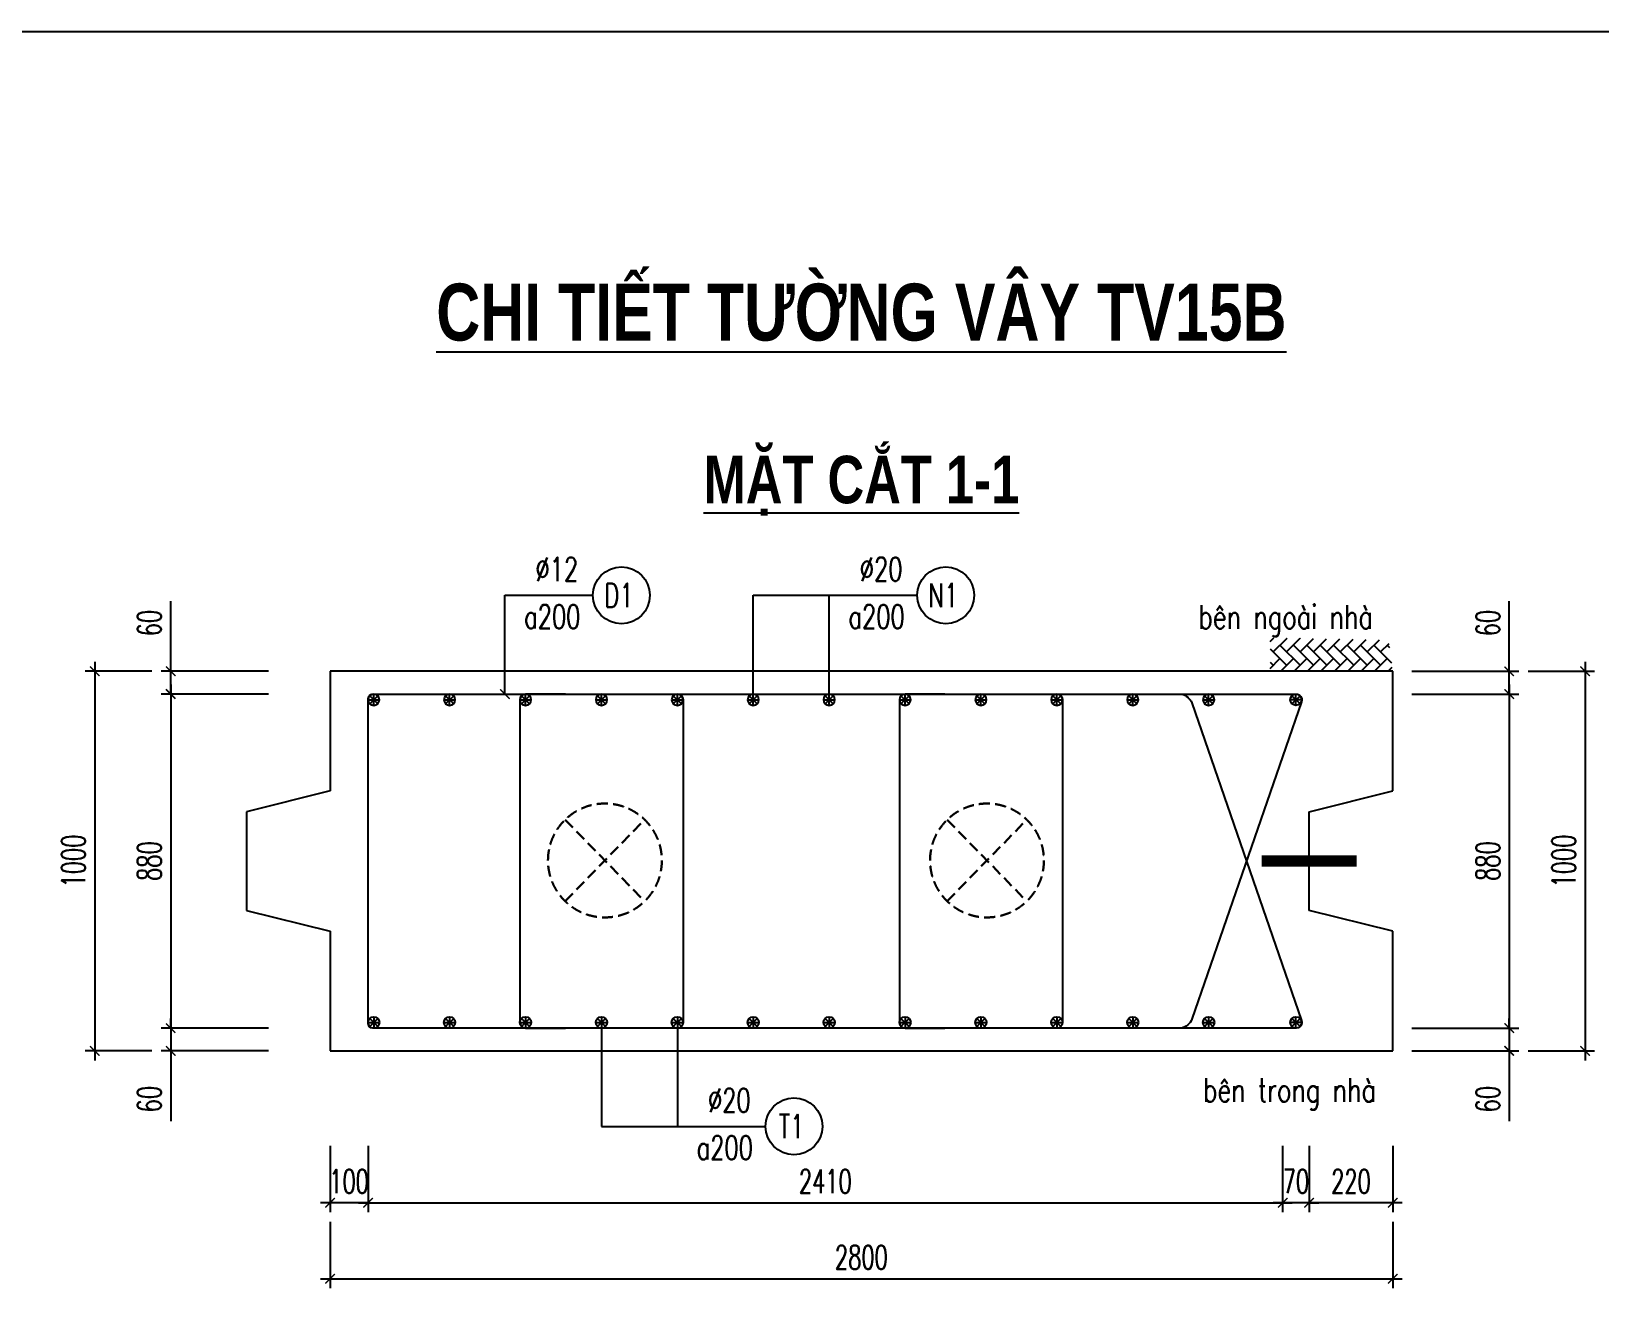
# Model space of a CAD drawing. Header units: millimetres. Extents: x -143570 to 58447, y -1448440 to -1202244.
# Drawn here: x -14202 to 2328, y -1397111 to -1383611 of the extents above; entities that cross this region are included whole.
import ezdxf
from ezdxf.enums import TextEntityAlignment as Align

# ---------------------------------------------------------------- set-up
doc = ezdxf.new("R2010")
doc.units = ezdxf.units.MM
doc.header["$LTSCALE"] = 30
doc.header["$PDMODE"] = 3
doc.linetypes.add('DASHED', pattern=[19.05, 12.7, -6.35])
doc.layers.get('0').update_dxf_attribs({"lineweight": 9})
doc.layers.get('Defpoints').update_dxf_attribs({"lineweight": 9})
for name, color, linetype in [('ccu11-Cotthep', 9, 'Continuous'), ('ccu11-Dim', 8, 'Continuous'), ('ccu11-Hatch', 8, 'Continuous'), ('ccu11-Text', 31, 'Continuous'), ('ccu11-Thay', 7, 'Continuous'), ('ccu11-Thep', 4, 'Continuous'), ('ccu11-Thep doc', 4, 'Continuous'), ('ccu11-Thepdai', 6, 'Continuous')]:
    doc.layers.add(name, color=color, linetype=linetype)
doc.layers.add('ccu11-Khuat', color=9, linetype='DASHED', lineweight=30)
doc.styles.add('ccu11-dim', font='vnsimli.shx', dxfattribs={"width": 0.65, "bigfont": 'bigfont.shx'})
doc.styles.add('ccu11-VnAvH-B', font='')
doc.styles.add('ccu11-vnsimli', font='vnsimli.shx', dxfattribs={"width": 0.8, "bigfont": 'vns.shx'})
doc.styles.add('ccu11-vnsimple', font='vnsimple.shx', dxfattribs={"bigfont": 'bigfont.shx'})
doc.styles.add('ccu11_simli', font='vnsimli.shx', dxfattribs={"width": 0.8})
doc.styles.get('ccu11-VnAvH-B').set_extended_font_data('.VnAvantH', bold=True)
doc.dimstyles.new('ccu11-100', dxfattribs={"dimscale": 100, "dimtxt": 2.5, "dimasz": 1, "dimexe": 1, "dimexo": 2, "dimgap": 1, "dimtad": 1, "dimdec": 0, "dimdsep": 46, "dimtxsty": 'ccu11-dim', "dimblk": 'ARCHTICK', "dimcen": -1, "dimdle": 1, "dimclrd": 256, "dimclre": 256, "dimclrt": 3, "dimadec": 0, "dimazin": 2, "dimtfac": 0.1, "dimtdec": 0, "dimtmove": 0, "dimatfit": 1, "dimldrblk": 'ARCHTICK', "dimfxl": 1, "dimtvp": 0.833333, "dimtolj": 1, "dimtzin": 12, "dimarcsym": 0})
doc.dimstyles.new('ccu11-100x4', dxfattribs={"dimscale": 100, "dimtxt": 2.5, "dimasz": 1, "dimexe": 1, "dimexo": 2, "dimgap": 1, "dimtad": 1, "dimdec": 0, "dimlfac": 0.25, "dimdsep": 46, "dimtxsty": 'ccu11-dim', "dimblk": 'ARCHTICK', "dimcen": -1, "dimdle": 1, "dimclrd": 256, "dimclre": 256, "dimclrt": 3, "dimadec": 0, "dimazin": 2, "dimtfac": 0.1, "dimtdec": 0, "dimtmove": 0, "dimatfit": 1, "dimldrblk": 'ARCHTICK', "dimfxl": 1, "dimtvp": 0.833333, "dimtolj": 1, "dimtzin": 12, "dimarcsym": 0})

# ---------------------------------------------------------------- blocks, each defined once
blk = doc.blocks.new('MCT')
at = {"ltscale": 0.005}
for p, q in [((-0.49, 0), (0.49, 0)), ((0.35, -0.35), (-0.35, 0.35)), ((-0.35, -0.35), (0.35, 0.35)), ((0, -0.49), (0, 0.49))]:
    blk.add_line(p, q, dxfattribs=at)
blk.add_circle((0, 0), 0.492, dxfattribs=at)
blk = doc.blocks.new('*U642')
at = {"layer": 'ccu11-Thep doc', "xscale": -121.9200000001001, "yscale": 121.9200000001001, "zscale": 121.92, "rotation": 270}
blk.add_blockref('MCT', (0, 0), dxfattribs=at)
blk = doc.blocks.new('*U643')
at = {"layer": 'ccu11-Thep doc', "color": 0, "linetype": 'ByBlock', "lineweight": -2, "transparency": 16777216}
for p in [(0, 0), (800, 0), (1600, 0), (2400, 0), (3200, 0), (4000, 0), (4800, 0), (5600, 0), (6400, 0), (7200, 0), (8000, 0), (8800, 0)]:
    blk.add_blockref('*U642', p, dxfattribs=at)
blk = doc.blocks.new('*U644')
at = {"layer": 'ccu11-Thep doc', "xscale": -121.9200000001001, "yscale": 121.9200000001001, "zscale": 121.92, "rotation": 270}
blk.add_blockref('MCT', (0, 0), dxfattribs=at)
blk = doc.blocks.new('*U645')
at = {"layer": 'ccu11-Thep doc', "color": 0, "linetype": 'ByBlock', "lineweight": -2, "transparency": 16777216}
for p in [(0, 0), (800, 0), (1600, 0), (2400, 0), (3200, 0), (4000, 0), (4800, 0), (5600, 0), (6400, 0), (7200, 0), (8000, 0), (8800, 0)]:
    blk.add_blockref('*U644', p, dxfattribs=at)
blk = doc.blocks.new('_ARCHTICK')
at = {"color": 0, "linetype": 'ByBlock', "const_width": 0.15}
blk.add_lwpolyline([(-0.5, -0.5), (0.5, 0.5)], dxfattribs=at)
blk = doc.blocks.new('*D745')
at = {"layer": 'ccu11-Dim', "linetype": 'ByBlock', "lineweight": -2, "ltscale": 30, "transparency": 16777216}
for p, q in [((-12733, -1390353), (-12733, -1389613)), ((-11704, -1390353), (-12833, -1390353)), ((-12733, -1390593), (-12733, -1390353)), ((-11704, -1390593), (-12833, -1390593)), ((-12733, -1390593), (-12733, -1390693))]:
    blk.add_line(p, q, dxfattribs=at)
at = {"layer": 'Defpoints', "color": 0, "linetype": 'ByBlock', "ltscale": 30, "transparency": 16777216}
for p in [(-11504, -1390353), (-12733, -1390593), (-11504, -1390593)]:
    blk.add_point(p, dxfattribs=at)
at = {"layer": 'ccu11-Dim', "linetype": 'ByBlock', "lineweight": -2, "ltscale": 30, "transparency": 16777216, "xscale": 100, "yscale": 100, "zscale": 100}
for p, rotation in [((-12733, -1390353), 270), ((-12733, -1390593), 90)]:
    blk.add_blockref('_ARCHTICK', p, dxfattribs=dict(at, rotation=rotation))
at = {"layer": 'ccu11-Dim', "color": 3, "linetype": 'ByBlock', "ltscale": 30, "transparency": 16777216, "insert": (-12958, -1389845), "char_height": 250, "attachment_point": 5, "rotation": 90, "style": 'ccu11-dim'}
blk.add_mtext('\\A1;60', dxfattribs=at)
blk = doc.blocks.new('*D746')
at = {"layer": 'ccu11-Dim', "linetype": 'ByBlock', "lineweight": -2, "ltscale": 30, "transparency": 16777216}
for p, q in [((-11704, -1390593), (-12833, -1390593)), ((-12733, -1390493), (-12733, -1394213)), ((-11704, -1394113), (-12833, -1394113))]:
    blk.add_line(p, q, dxfattribs=at)
at = {"layer": 'Defpoints', "color": 0, "linetype": 'ByBlock', "ltscale": 30, "transparency": 16777216}
for p in [(-11504, -1390593), (-12733, -1394113), (-11504, -1394113)]:
    blk.add_point(p, dxfattribs=at)
at = {"layer": 'ccu11-Dim', "linetype": 'ByBlock', "lineweight": -2, "ltscale": 30, "transparency": 16777216, "xscale": 100, "yscale": 100, "zscale": 100}
for p, rotation in [((-12733, -1390593), 90), ((-12733, -1394113), 270)]:
    blk.add_blockref('_ARCHTICK', p, dxfattribs=dict(at, rotation=rotation))
at = {"layer": 'ccu11-Dim', "color": 3, "linetype": 'ByBlock', "ltscale": 30, "transparency": 16777216, "insert": (-12958, -1392353), "char_height": 250, "attachment_point": 5, "rotation": 90, "style": 'ccu11-dim'}
blk.add_mtext('\\A1;880', dxfattribs=at)
blk = doc.blocks.new('*D747')
at = {"layer": 'ccu11-Dim', "linetype": 'ByBlock', "lineweight": -2, "ltscale": 30, "transparency": 16777216}
for p, q in [((-12733, -1394113), (-12733, -1394013)), ((-11704, -1394113), (-12833, -1394113)), ((-12733, -1394113), (-12733, -1394353)), ((-11704, -1394353), (-12833, -1394353)), ((-12733, -1394353), (-12733, -1395093))]:
    blk.add_line(p, q, dxfattribs=at)
at = {"layer": 'Defpoints', "color": 0, "linetype": 'ByBlock', "ltscale": 30, "transparency": 16777216}
for p in [(-12733, -1394113), (-11504, -1394113), (-11504, -1394353)]:
    blk.add_point(p, dxfattribs=at)
at = {"layer": 'ccu11-Dim', "linetype": 'ByBlock', "lineweight": -2, "ltscale": 30, "transparency": 16777216, "xscale": 100, "yscale": 100, "zscale": 100}
for p, rotation in [((-12733, -1394113), 270), ((-12733, -1394353), 90)]:
    blk.add_blockref('_ARCHTICK', p, dxfattribs=dict(at, rotation=rotation))
at = {"layer": 'ccu11-Dim', "color": 3, "linetype": 'ByBlock', "ltscale": 30, "transparency": 16777216, "insert": (-12958, -1394861), "char_height": 250, "attachment_point": 5, "rotation": 90, "style": 'ccu11-dim'}
blk.add_mtext('\\A1;60', dxfattribs=at)
blk = doc.blocks.new('*D748')
at = {"layer": 'ccu11-Dim', "linetype": 'ByBlock', "lineweight": -2, "ltscale": 30, "transparency": 16777216}
for p, q in [((-13533, -1390253), (-13533, -1394453)), ((-12933, -1390353), (-13633, -1390353)), ((-12933, -1394353), (-13633, -1394353))]:
    blk.add_line(p, q, dxfattribs=at)
at = {"layer": 'Defpoints', "color": 0, "linetype": 'ByBlock', "ltscale": 30, "transparency": 16777216}
for p in [(-12733, -1390353), (-13533, -1394353), (-12733, -1394353)]:
    blk.add_point(p, dxfattribs=at)
at = {"layer": 'ccu11-Dim', "linetype": 'ByBlock', "lineweight": -2, "ltscale": 30, "transparency": 16777216, "xscale": 100, "yscale": 100, "zscale": 100}
for p, rotation in [((-13533, -1390353), 90), ((-13533, -1394353), 270)]:
    blk.add_blockref('_ARCHTICK', p, dxfattribs=dict(at, rotation=rotation))
at = {"layer": 'ccu11-Dim', "color": 3, "linetype": 'ByBlock', "ltscale": 30, "transparency": 16777216, "insert": (-13758, -1392353), "char_height": 250, "attachment_point": 5, "rotation": 90, "style": 'ccu11-dim'}
blk.add_mtext('\\A1;1000', dxfattribs=at)
blk = doc.blocks.new('*D749')
at = {"layer": 'ccu11-Dim', "linetype": 'ByBlock', "lineweight": -2, "ltscale": 30, "transparency": 16777216}
for p, q in [((-733, -1395353), (-733, -1396053)), ((147, -1395353), (147, -1396053)), ((247, -1395953), (-833, -1395953))]:
    blk.add_line(p, q, dxfattribs=at)
at = {"layer": 'Defpoints', "color": 0, "linetype": 'ByBlock', "ltscale": 30, "transparency": 16777216}
for p in [(-733, -1395153), (147, -1395153), (-733, -1395953)]:
    blk.add_point(p, dxfattribs=at)
at = {"layer": 'ccu11-Dim', "linetype": 'ByBlock', "lineweight": -2, "ltscale": 30, "transparency": 16777216, "xscale": 100, "yscale": 100, "zscale": 100, "rotation": 180}
blk.add_blockref('_ARCHTICK', (-733, -1395953), dxfattribs=at)
at = {"layer": 'ccu11-Dim', "linetype": 'ByBlock', "lineweight": -2, "ltscale": 30, "transparency": 16777216, "xscale": 100, "yscale": 100, "zscale": 100}
blk.add_blockref('_ARCHTICK', (147, -1395953), dxfattribs=at)
at = {"layer": 'ccu11-Dim', "color": 3, "linetype": 'ByBlock', "ltscale": 30, "transparency": 16777216, "insert": (-293, -1395728), "char_height": 250, "attachment_point": 5, "style": 'ccu11-dim'}
blk.add_mtext('\\A1;220', dxfattribs=at)
blk = doc.blocks.new('*D750')
at = {"layer": 'ccu11-Dim', "linetype": 'ByBlock', "lineweight": -2, "ltscale": 30, "transparency": 16777216}
for p, q in [((-11053, -1396153), (-11053, -1396853)), ((147, -1396153), (147, -1396853)), ((-11153, -1396753), (247, -1396753))]:
    blk.add_line(p, q, dxfattribs=at)
at = {"layer": 'Defpoints', "color": 0, "linetype": 'ByBlock', "ltscale": 30, "transparency": 16777216}
for p in [(-11053, -1395953), (147, -1395953), (147, -1396753)]:
    blk.add_point(p, dxfattribs=at)
at = {"layer": 'ccu11-Dim', "linetype": 'ByBlock', "lineweight": -2, "ltscale": 30, "transparency": 16777216, "xscale": 100, "yscale": 100, "zscale": 100, "rotation": 180}
blk.add_blockref('_ARCHTICK', (-11053, -1396753), dxfattribs=at)
at = {"layer": 'ccu11-Dim', "linetype": 'ByBlock', "lineweight": -2, "ltscale": 30, "transparency": 16777216, "xscale": 100, "yscale": 100, "zscale": 100}
blk.add_blockref('_ARCHTICK', (147, -1396753), dxfattribs=at)
at = {"layer": 'ccu11-Dim', "color": 3, "linetype": 'ByBlock', "ltscale": 30, "transparency": 16777216, "insert": (-5453, -1396528), "char_height": 250, "attachment_point": 5, "style": 'ccu11-dim'}
blk.add_mtext('\\A1;2800', dxfattribs=at)
blk = doc.blocks.new('*D751')
at = {"layer": 'ccu11-Dim', "linetype": 'ByBlock', "lineweight": -2, "ltscale": 30, "transparency": 16777216}
for p, q in [((-1013, -1395353), (-1013, -1396053)), ((-733, -1395353), (-733, -1396053)), ((-1013, -1395953), (-1113, -1395953)), ((-733, -1395953), (-1013, -1395953)), ((-733, -1395953), (-633, -1395953))]:
    blk.add_line(p, q, dxfattribs=at)
at = {"layer": 'Defpoints', "color": 0, "linetype": 'ByBlock', "ltscale": 30, "transparency": 16777216}
for p in [(-1013, -1395153), (-733, -1395153), (-1013, -1395953)]:
    blk.add_point(p, dxfattribs=at)
at = {"layer": 'ccu11-Dim', "linetype": 'ByBlock', "lineweight": -2, "ltscale": 30, "transparency": 16777216, "xscale": 100, "yscale": 100, "zscale": 100}
blk.add_blockref('_ARCHTICK', (-1013, -1395953), dxfattribs=at)
at = {"layer": 'ccu11-Dim', "linetype": 'ByBlock', "lineweight": -2, "ltscale": 30, "transparency": 16777216, "xscale": 100, "yscale": 100, "zscale": 100, "rotation": 180}
blk.add_blockref('_ARCHTICK', (-733, -1395953), dxfattribs=at)
at = {"layer": 'ccu11-Dim', "color": 3, "linetype": 'ByBlock', "ltscale": 30, "transparency": 16777216, "insert": (-873, -1395728), "char_height": 250, "attachment_point": 5, "style": 'ccu11-dim'}
blk.add_mtext('\\A1;70', dxfattribs=at)
blk = doc.blocks.new('*D752')
at = {"layer": 'ccu11-Dim', "linetype": 'ByBlock', "lineweight": -2, "ltscale": 30, "transparency": 16777216}
for p, q in [((-10653, -1395353), (-10653, -1396053)), ((-1013, -1395353), (-1013, -1396053)), ((-10753, -1395953), (-913, -1395953))]:
    blk.add_line(p, q, dxfattribs=at)
at = {"layer": 'Defpoints', "color": 0, "linetype": 'ByBlock', "ltscale": 30, "transparency": 16777216}
for p in [(-10653, -1395153), (-1013, -1395153), (-1013, -1395953)]:
    blk.add_point(p, dxfattribs=at)
at = {"layer": 'ccu11-Dim', "linetype": 'ByBlock', "lineweight": -2, "ltscale": 30, "transparency": 16777216, "xscale": 100, "yscale": 100, "zscale": 100, "rotation": 180}
blk.add_blockref('_ARCHTICK', (-10653, -1395953), dxfattribs=at)
at = {"layer": 'ccu11-Dim', "linetype": 'ByBlock', "lineweight": -2, "ltscale": 30, "transparency": 16777216, "xscale": 100, "yscale": 100, "zscale": 100}
blk.add_blockref('_ARCHTICK', (-1013, -1395953), dxfattribs=at)
at = {"layer": 'ccu11-Dim', "color": 3, "linetype": 'ByBlock', "ltscale": 30, "transparency": 16777216, "insert": (-5833, -1395728), "char_height": 250, "attachment_point": 5, "style": 'ccu11-dim'}
blk.add_mtext('\\A1;2410', dxfattribs=at)
blk = doc.blocks.new('*D753')
at = {"layer": 'ccu11-Dim', "linetype": 'ByBlock', "lineweight": -2, "ltscale": 30, "transparency": 16777216}
for p, q in [((-11053, -1395353), (-11053, -1396053)), ((-10653, -1395353), (-10653, -1396053)), ((-11053, -1395953), (-11153, -1395953)), ((-10653, -1395953), (-11053, -1395953)), ((-10653, -1395953), (-10553, -1395953))]:
    blk.add_line(p, q, dxfattribs=at)
at = {"layer": 'Defpoints', "color": 0, "linetype": 'ByBlock', "ltscale": 30, "transparency": 16777216}
for p in [(-11053, -1395153), (-10653, -1395153), (-11053, -1395953)]:
    blk.add_point(p, dxfattribs=at)
at = {"layer": 'ccu11-Dim', "linetype": 'ByBlock', "lineweight": -2, "ltscale": 30, "transparency": 16777216, "xscale": 100, "yscale": 100, "zscale": 100}
blk.add_blockref('_ARCHTICK', (-11053, -1395953), dxfattribs=at)
at = {"layer": 'ccu11-Dim', "linetype": 'ByBlock', "lineweight": -2, "ltscale": 30, "transparency": 16777216, "xscale": 100, "yscale": 100, "zscale": 100, "rotation": 180}
blk.add_blockref('_ARCHTICK', (-10653, -1395953), dxfattribs=at)
at = {"layer": 'ccu11-Dim', "color": 3, "linetype": 'ByBlock', "ltscale": 30, "transparency": 16777216, "insert": (-10853, -1395728), "char_height": 250, "attachment_point": 5, "style": 'ccu11-dim'}
blk.add_mtext('\\A1;100', dxfattribs=at)
blk = doc.blocks.new('SHD')
at = {"layer": 'ccu11-Cotthep'}
blk.add_circle((300, 0), 300, dxfattribs=at)
at = {"layer": 'ccu11-Cotthep', "color": 31, "style": 'ccu11_simli', "width": 0.8}
blk.add_attdef('DK', text='', height=250, dxfattribs=at).set_placement((-101, 65), align=Align.BOTTOM_RIGHT)
blk.add_attdef('KH', text='', height=250, dxfattribs=at).set_placement((300, 0), align=Align.MIDDLE)
blk.add_attdef('KC', text='', height=250, dxfattribs=at).set_placement((-101, -142), align=Align.TOP_RIGHT)
blk = doc.blocks.new('*D754')
at = {"layer": 'ccu11-Dim', "linetype": 'ByBlock', "lineweight": -2, "ltscale": 30, "transparency": 16777216}
for p, q in [((1375, -1390353), (1375, -1389613)), ((347, -1390353), (1475, -1390353)), ((1375, -1390593), (1375, -1390353)), ((347, -1390593), (1475, -1390593)), ((1375, -1390593), (1375, -1390693))]:
    blk.add_line(p, q, dxfattribs=at)
at = {"layer": 'Defpoints', "color": 0, "linetype": 'ByBlock', "ltscale": 30, "transparency": 16777216}
for p in [(147, -1390353), (147, -1390593), (1375, -1390593)]:
    blk.add_point(p, dxfattribs=at)
at = {"layer": 'ccu11-Dim', "linetype": 'ByBlock', "lineweight": -2, "ltscale": 30, "transparency": 16777216, "xscale": 100, "yscale": 100, "zscale": 100}
for p, rotation in [((1375, -1390353), 270), ((1375, -1390593), 90)]:
    blk.add_blockref('_ARCHTICK', p, dxfattribs=dict(at, rotation=rotation))
at = {"layer": 'ccu11-Dim', "color": 3, "linetype": 'ByBlock', "ltscale": 30, "transparency": 16777216, "insert": (1150, -1389845), "char_height": 250, "attachment_point": 5, "rotation": 90, "style": 'ccu11-dim'}
blk.add_mtext('\\A1;60', dxfattribs=at)
blk = doc.blocks.new('*D755')
at = {"layer": 'ccu11-Dim', "linetype": 'ByBlock', "lineweight": -2, "ltscale": 30, "transparency": 16777216}
for p, q in [((347, -1390593), (1475, -1390593)), ((1375, -1390493), (1375, -1394213)), ((347, -1394113), (1475, -1394113))]:
    blk.add_line(p, q, dxfattribs=at)
at = {"layer": 'Defpoints', "color": 0, "linetype": 'ByBlock', "ltscale": 30, "transparency": 16777216}
for p in [(147, -1390593), (147, -1394113), (1375, -1394113)]:
    blk.add_point(p, dxfattribs=at)
at = {"layer": 'ccu11-Dim', "linetype": 'ByBlock', "lineweight": -2, "ltscale": 30, "transparency": 16777216, "xscale": 100, "yscale": 100, "zscale": 100}
for p, rotation in [((1375, -1390593), 90), ((1375, -1394113), 270)]:
    blk.add_blockref('_ARCHTICK', p, dxfattribs=dict(at, rotation=rotation))
at = {"layer": 'ccu11-Dim', "color": 3, "linetype": 'ByBlock', "ltscale": 30, "transparency": 16777216, "insert": (1150, -1392353), "char_height": 250, "attachment_point": 5, "rotation": 90, "style": 'ccu11-dim'}
blk.add_mtext('\\A1;880', dxfattribs=at)
blk = doc.blocks.new('*D756')
at = {"layer": 'ccu11-Dim', "linetype": 'ByBlock', "lineweight": -2, "ltscale": 30, "transparency": 16777216}
for p, q in [((1375, -1394113), (1375, -1394013)), ((347, -1394113), (1475, -1394113)), ((1375, -1394113), (1375, -1394353)), ((347, -1394353), (1475, -1394353)), ((1375, -1394353), (1375, -1395093))]:
    blk.add_line(p, q, dxfattribs=at)
at = {"layer": 'Defpoints', "color": 0, "linetype": 'ByBlock', "ltscale": 30, "transparency": 16777216}
for p in [(147, -1394113), (1375, -1394113), (147, -1394353)]:
    blk.add_point(p, dxfattribs=at)
at = {"layer": 'ccu11-Dim', "linetype": 'ByBlock', "lineweight": -2, "ltscale": 30, "transparency": 16777216, "xscale": 100, "yscale": 100, "zscale": 100}
for p, rotation in [((1375, -1394113), 270), ((1375, -1394353), 90)]:
    blk.add_blockref('_ARCHTICK', p, dxfattribs=dict(at, rotation=rotation))
at = {"layer": 'ccu11-Dim', "color": 3, "linetype": 'ByBlock', "ltscale": 30, "transparency": 16777216, "insert": (1150, -1394861), "char_height": 250, "attachment_point": 5, "rotation": 90, "style": 'ccu11-dim'}
blk.add_mtext('\\A1;60', dxfattribs=at)
blk = doc.blocks.new('*D757')
at = {"layer": 'ccu11-Dim', "linetype": 'ByBlock', "lineweight": -2, "ltscale": 30, "transparency": 16777216}
for p, q in [((2175, -1390253), (2175, -1394453)), ((1575, -1390353), (2275, -1390353)), ((1575, -1394353), (2275, -1394353))]:
    blk.add_line(p, q, dxfattribs=at)
at = {"layer": 'Defpoints', "color": 0, "linetype": 'ByBlock', "ltscale": 30, "transparency": 16777216}
for p in [(1375, -1390353), (1375, -1394353), (2175, -1394353)]:
    blk.add_point(p, dxfattribs=at)
at = {"layer": 'ccu11-Dim', "linetype": 'ByBlock', "lineweight": -2, "ltscale": 30, "transparency": 16777216, "xscale": 100, "yscale": 100, "zscale": 100}
for p, rotation in [((2175, -1390353), 90), ((2175, -1394353), 270)]:
    blk.add_blockref('_ARCHTICK', p, dxfattribs=dict(at, rotation=rotation))
at = {"layer": 'ccu11-Dim', "color": 3, "linetype": 'ByBlock', "ltscale": 30, "transparency": 16777216, "insert": (1950, -1392353), "char_height": 250, "attachment_point": 5, "rotation": 90, "style": 'ccu11-dim'}
blk.add_mtext('\\A1;1000', dxfattribs=at)

msp = doc.modelspace()

# ---------------------------------------------------------------- hatches: boundary and pattern name
at = {"layer": 'ccu11-Hatch', "ltscale": 10}
h = msp.add_hatch(dxfattribs=at)
h.set_pattern_fill('AR-HBONE', color=256, scale=25, angle=270, style=0)
h.set_pattern_definition([(45, (-3262995.94, 386103.2), (141.4213562, 4e-14), [300, -100]), (315, (-3262925.23, 386173.91), (141.4213562, 4e-14), [300, -100])])
h.paths.add_polyline_path([(-1145.44, -1390000.27), (-1145.44, -1390352.99), (146.92, -1390352.99), (104.06, -1390021.69)])

# ---------------------------------------------------------------- linework, layer by layer
at = {"layer": 'ccu11-Khuat', "ltscale": 0.3}
for p, q in [((-8575.66, -1391917.28), (-7737.43, -1392775.98)), ((-8575.66, -1392775.98), (-7737.43, -1391917.28)), ((-4548.42, -1391917.28), (-3710.19, -1392775.98)), ((-4548.42, -1392775.98), (-3710.19, -1391917.28))]:
    msp.add_line(p, q, dxfattribs=at)
for centre in [(-8156.54, -1392346.63), (-4129.31, -1392346.63)]:
    msp.add_circle(centre, 600, dxfattribs=at)
at = {"layer": 'ccu11-Thay'}
for p, q in [((146.92, -1390352.99), (-11053.08, -1390352.99)), ((-11053.08, -1390352.99), (-11053.08, -1391612.99)), ((146.92, -1391612.99), (146.92, -1390352.99)), ((-11053.08, -1391612.99), (-11932.85, -1391832.99)), ((-732.85, -1391832.99), (146.92, -1391612.99)), ((-11932.85, -1391832.99), (-11932.85, -1392872.99)), ((-732.85, -1392872.99), (-732.85, -1391832.99)), ((-11932.85, -1392872.99), (-11053.08, -1393092.99)), ((146.92, -1393092.99), (-732.85, -1392872.99)), ((-11053.08, -1393092.99), (-11053.08, -1394352.99)), ((146.92, -1394352.99), (146.92, -1393092.99)), ((-11053.08, -1394352.99), (146.92, -1394352.99))]:
    msp.add_line(p, q, dxfattribs=at)
msp.add_lwpolyline([(-25652.83, -1383610.64), (58447.17, -1383610.64), (58447.17, -1443081.35), (-25652.83, -1443081.35)], close=True, dxfattribs=at)
at = {"layer": 'ccu11-Thep', "const_width": 120}
msp.add_lwpolyline([(-1233.08, -1392352.99), (-233.08, -1392352.99)], dxfattribs=at)
at = {"layer": 'ccu11-Thepdai'}
for points in [[(-2801.28, -1390592.99), (-2080.82, -1390592.99, -0.23620228), (-1969.05, -1390685.74), (-815.17, -1394032.49, -0.5204497), (-871.56, -1394112.99), (-10603.08, -1394112.99, -0.41421356), (-10653.08, -1394062.99), (-10653.08, -1390642.99, -0.41421356), (-10603.08, -1390592.99), (-871.56, -1390592.99, -0.5204497), (-815.17, -1390673.49), (-1969.05, -1394020.24, -0.23620228), (-2080.82, -1394112.99), (-2801.28, -1394112.99)], [(-8572.4, -1390592.99), (-8992.4, -1390592.99, 0.41421356), (-9052.4, -1390652.99), (-9052.4, -1394052.99, 0.41421356), (-8992.4, -1394112.99), (-8572.4, -1394112.99)], [(-7812.4, -1390592.99), (-7392.4, -1390592.99, -0.41421356), (-7332.4, -1390652.99), (-7332.4, -1394052.99, -0.41421356), (-7392.4, -1394112.99), (-7812.4, -1394112.99)], [(-4572.4, -1390592.99), (-4992.4, -1390592.99, 0.41421356), (-5052.4, -1390652.99), (-5052.4, -1394052.99, 0.41421356), (-4992.4, -1394112.99), (-4572.4, -1394112.99)], [(-3812.4, -1390592.99), (-3392.4, -1390592.99, -0.41421356), (-3332.4, -1390652.99), (-3332.4, -1394052.99, -0.41421356), (-3392.4, -1394112.99), (-3812.4, -1394112.99)]]:
    msp.add_lwpolyline(points, format="xyb", dxfattribs=at)

# ---------------------------------------------------------------- block references
at = {"layer": 'ccu11-Cotthep'}
ref = msp.add_blockref('SHD', (-8282.4, -1389552.63), dxfattribs=at)
ref.add_attrib('KH', 'D1', dxfattribs={"color": 31, "height": 250, "style": 'ccu11-vnsimple', "width": 0.7}).set_placement((-8007.4, -1389552.63), align=Align.MIDDLE_CENTER)
ref.add_attrib('KC', 'a200', dxfattribs={"color": 31, "height": 250, "style": 'ccu11-vnsimple', "width": 0.7}).set_placement((-8710.98, -1389652.63), align=Align.TOP_CENTER)
ref.add_attrib('DK', '`12', dxfattribs={"color": 31, "height": 250, "style": 'ccu11-vnsimple', "width": 0.7}).set_placement((-8663.19, -1389477.63), align=Align.BOTTOM_CENTER)
ref = msp.add_blockref('SHD', (-4864.08, -1389552.63), dxfattribs=at)
ref.add_attrib('KH', 'N1', dxfattribs={"color": 31, "height": 250, "style": 'ccu11-vnsimple', "width": 0.7}).set_placement((-4589.08, -1389552.63), align=Align.MIDDLE_CENTER)
ref.add_attrib('KC', 'a200', dxfattribs={"color": 31, "height": 250, "style": 'ccu11-vnsimple', "width": 0.7}).set_placement((-5292.66, -1389652.63), align=Align.TOP_CENTER)
ref.add_attrib('DK', '`20', dxfattribs={"color": 31, "height": 250, "style": 'ccu11-vnsimple', "width": 0.7}).set_placement((-5244.87, -1389477.63), align=Align.BOTTOM_CENTER)
ref = msp.add_blockref('SHD', (-6464.08, -1395148.35), dxfattribs=at)
ref.add_attrib('KH', 'T1', dxfattribs={"color": 31, "height": 250, "style": 'ccu11-vnsimple', "width": 0.7}).set_placement((-6189.08, -1395148.35), align=Align.MIDDLE_CENTER)
ref.add_attrib('KC', 'a200', dxfattribs={"color": 31, "height": 250, "style": 'ccu11-vnsimple', "width": 0.7}).set_placement((-6892.66, -1395248.35), align=Align.TOP_CENTER)
ref.add_attrib('DK', '`20', dxfattribs={"color": 31, "height": 250, "style": 'ccu11-vnsimple', "width": 0.7}).set_placement((-6844.87, -1395073.35), align=Align.BOTTOM_CENTER)
at = {"layer": 'ccu11-Thep doc'}
msp.add_blockref('*U643', (-10593.08, -1390652.99), dxfattribs=at)
at = {"layer": 'ccu11-Thep doc', "xscale": 121.9200000001001, "yscale": 121.9200000001001, "zscale": 121.9200000001001, "rotation": 90.00000000000001}
for p in [(-872.73, -1390652.99), (-872.73, -1394052.99)]:
    msp.add_blockref('MCT', p, dxfattribs=at)
at = {"layer": 'ccu11-Thep doc', "xscale": -1, "rotation": 180}
msp.add_blockref('*U645', (-10593.08, -1394052.99), dxfattribs=at)

# ---------------------------------------------------------------- texts
at = {"layer": 'ccu11-Text', "style": 'ccu11-VnAvH-B', "width": 0.8}
msp.add_text('%%UCHI TIÕT t\xadêng v©y tv15b', height=600, dxfattribs=at).set_placement((-5453.08, -1386868.55), align=Align.CENTER)
at = {"layer": 'ccu11-Text', "color": 1, "style": 'ccu11-VnAvH-B', "width": 0.8}
msp.add_text('%%UmÆt c¾t 1-1', height=500, dxfattribs=at).set_placement((-5453.08, -1388582.86), align=Align.CENTER)
at = {"layer": 'ccu11-Text', "linetype": 'Continuous', "style": 'ccu11-vnsimli', "width": 0.75}
for s, p in [('bªn ngoµi nhµ', (-980.68, -1389904.85)), ('bªn trong nhµ', (-940.5, -1394891.46))]:
    msp.add_text(s, height=250, dxfattribs=at).set_placement(p, align=Align.CENTER)

# ---------------------------------------------------------------- dimensions: what is measured, and where the dimension line sits
at = {"layer": 'ccu11-Dim', "linetype": 'ByBlock', "ltscale": 30}
for base, p1, p2, angle, picture, middle in [((-12732.85, -1390592.99), (-11504.45, -1390352.99), (-11504.45, -1390592.99), 90, '*D745', (-12732.85, -1389845.01)), ((1375.31, -1390592.99), (146.92, -1390352.99), (146.92, -1390592.99), 90, '*D754', (1375.31, -1389845.01)), ((-12732.85, -1394112.99), (-11504.45, -1394352.99), (-11504.45, -1394112.99), 270, '*D747', (-12732.85, -1394860.98)), ((1375.31, -1394112.99), (146.92, -1394352.99), (146.92, -1394112.99), 270, '*D756', (1375.31, -1394860.98))]:
    dim = msp.add_linear_dim(base=base, p1=p1, p2=p2, angle=angle, dimstyle='ccu11-100x4', dxfattribs=at)
    dim.commit()
    dim.dimension.update_dxf_attribs({"geometry": picture, "text_midpoint": middle, "dimtype": 160})
for base, p1, p2, picture, middle in [((-13532.85, -1394352.99), (-12732.85, -1390352.99), (-12732.85, -1394352.99), '*D748', (-13757.85, -1392352.99)), ((2175.31, -1394352.99), (1375.31, -1390352.99), (1375.31, -1394352.99), '*D757', (1950.31, -1392352.99))]:
    dim = msp.add_linear_dim(base=base, p1=p1, p2=p2, angle=90, dimstyle='ccu11-100x4', dxfattribs=at)
    dim.commit()
    dim.dimension.update_dxf_attribs({"geometry": picture, "text_midpoint": middle})
for base, p1, p2, picture, middle in [((-12732.85, -1394112.99), (-11504.45, -1390592.99), (-11504.45, -1394112.99), '*D746', (-12957.85, -1392352.99)), ((1375.31, -1394112.99), (146.92, -1390592.99), (146.92, -1394112.99), '*D755', (1150.31, -1392352.99))]:
    dim = msp.add_linear_dim(base=base, p1=p1, p2=p2, angle=90, dimstyle='ccu11-100x4', override={"dimtmove": 1}, dxfattribs=at)
    dim.commit()
    dim.dimension.update_dxf_attribs({"geometry": picture, "text_midpoint": middle})
for base, p1, p2, picture, middle in [((-11053.08, -1395953.35), (-10653.08, -1395153.35), (-11053.08, -1395153.35), '*D753', (-10853.08, -1395728.35)), ((-1013.08, -1395953.35), (-733.08, -1395153.35), (-1013.08, -1395153.35), '*D751', (-873.08, -1395728.35))]:
    dim = msp.add_linear_dim(base=base, p1=p1, p2=p2, dimstyle='ccu11-100x4', override={"dimtix": 1}, dxfattribs=at)
    dim.commit()
    dim.dimension.update_dxf_attribs({"geometry": picture, "text_midpoint": middle})
for base, p1, p2, picture, middle in [((-1013.08, -1395953.35), (-10653.08, -1395153.35), (-1013.08, -1395153.35), '*D752', (-5833.08, -1395728.35)), ((-733.08, -1395953.35), (146.92, -1395153.35), (-733.08, -1395153.35), '*D749', (-293.08, -1395728.35)), ((146.92, -1396753.35), (-11053.08, -1395953.35), (146.92, -1395953.35), '*D750', (-5453.08, -1396528.35))]:
    dim = msp.add_linear_dim(base=base, p1=p1, p2=p2, dimstyle='ccu11-100x4', dxfattribs=at)
    dim.commit()
    dim.dimension.update_dxf_attribs({"geometry": picture, "text_midpoint": middle})

# ---------------------------------------------------------------- leaders
at = {"layer": 'ccu11-Cotthep', "linetype": 'ByBlock', "ltscale": 30}
msp.add_leader([(-9211.4, -1390592.99), (-9211.4, -1389552.63), (-8282.4, -1389552.63)], dimstyle='ccu11-100x4', dxfattribs=at)
at = {"layer": 'ccu11-Cotthep'}
for points in [[(-6593.08, -1390652.99), (-6593.08, -1389552.63), (-4864.08, -1389552.63)], [(-5793.08, -1390652.99), (-5793.08, -1389552.63), (-4864.08, -1389552.63)], [(-8193.08, -1394047.99), (-8193.08, -1395148.35), (-6464.08, -1395148.35)], [(-7393.08, -1394047.99), (-7393.08, -1395148.35), (-6464.08, -1395148.35)]]:
    msp.add_leader(points, dimstyle='ccu11-100', override={"dimasz": 1.5, "dimgap": 1, "dimtad": 0, "dimldrblk": 'None', "dimfxl": 3, "dimfxlon": 1, "dimtfill": 1, "dimarcsym": 1}, dxfattribs=at)

doc.saveas('drawing.dxf')
